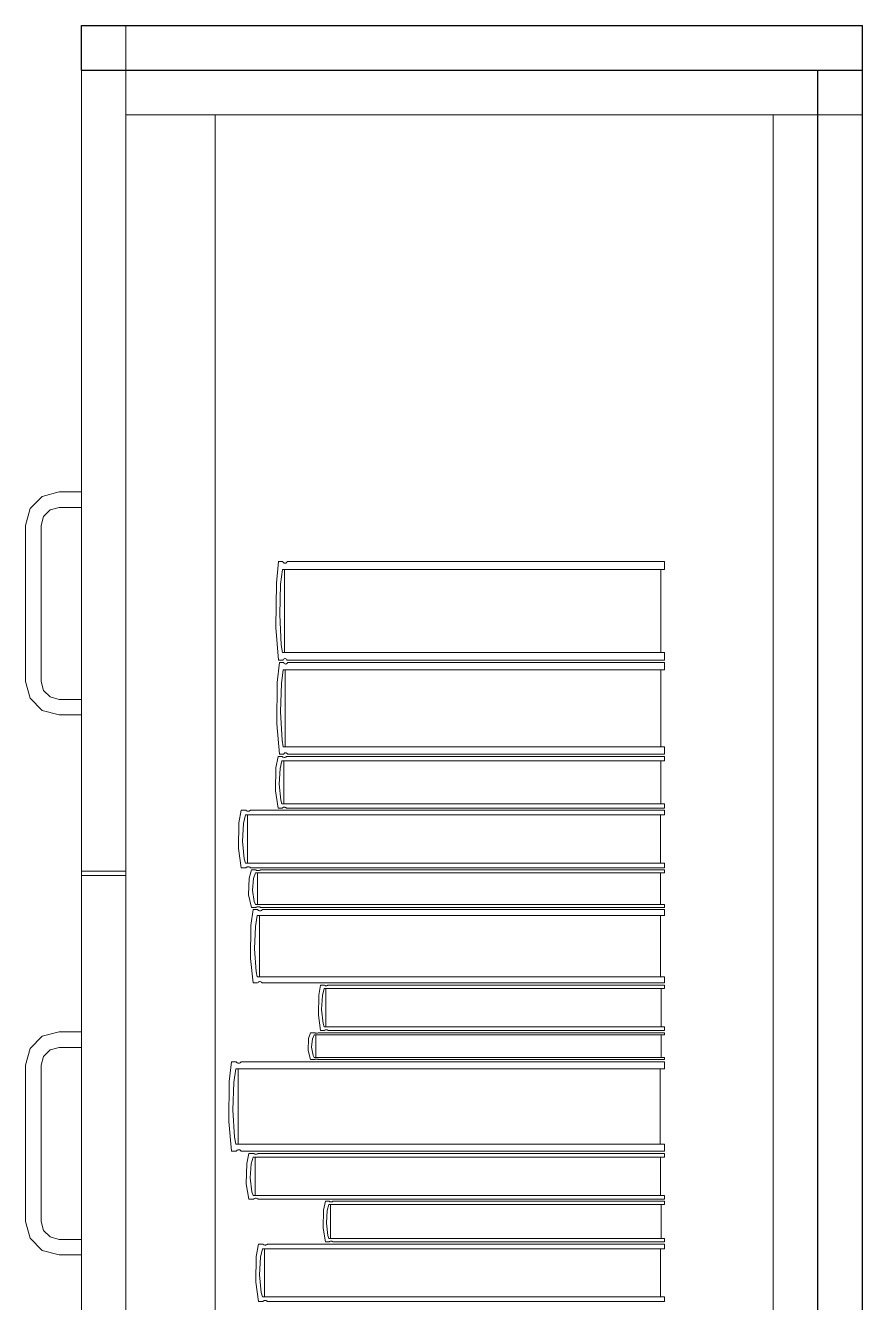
# Model space of a CAD drawing. Header units: inches. Extents: x -38 to 5698, y -33 to 92.
# Drawn here: x 228.258 to 228.633, y 6.216 to 6.788 of the extents above; entities that cross this region are included whole.
import ezdxf

# ---------------------------------------------------------------- set-up
doc = ezdxf.new("R2010")
doc.units = ezdxf.units.IN
doc.header["$MEASUREMENT"] = 0
doc.set_wipeout_variables(frame=1)
doc.linetypes.add('Wipeout_Contour', pattern=[1, 0, -1])
doc.layers.add('Interior - Mobiliario', color=7, linetype='Continuous')

msp = doc.modelspace()

# ---------------------------------------------------------------- linework, layer by layer
at = {"layer": 'Interior - Mobiliario', "color": 175, "linetype": 'Continuous', "lineweight": 13}
for p, q in [((228.6131, 6.76822), (228.3031, 6.76822)), ((228.3031, 6.76822), (228.3031, 5.30822)), ((228.6131, 5.30822), (228.6131, 6.76822)), ((228.3431, 6.74822), (228.3031, 6.74822)), ((228.3031, 6.74822), (228.3031, 5.32822)), ((228.5931, 6.74822), (228.3431, 6.74822)), ((228.3431, 5.32822), (228.3431, 6.74822)), ((228.5931, 6.74822), (228.5931, 5.32822)), ((228.26011, 6.57172), (228.2656, 6.57721)), ((228.2656, 6.57721), (228.2731, 6.57922)), ((228.2731, 6.57922), (228.2831, 6.57922)), ((228.2831, 6.57922), (228.2831, 6.57222)), ((228.2581, 6.56422), (228.26011, 6.57172)), ((228.2691, 6.57114), (228.26617, 6.56822)), ((228.2731, 6.57222), (228.2691, 6.57114)), ((228.2831, 6.57222), (228.2731, 6.57222)), ((228.2581, 6.49422), (228.2581, 6.56422)), ((228.26617, 6.56822), (228.2651, 6.56422)), ((228.2651, 6.56422), (228.2651, 6.49422)), ((228.37148, 6.54794), (228.37053, 6.53825)), ((228.37336, 6.54794), (228.37148, 6.54794)), ((228.37346, 6.54777), (228.37336, 6.54794)), ((228.37367, 6.5475), (228.37346, 6.54777)), ((228.37391, 6.54731), (228.37367, 6.5475)), ((228.37416, 6.54721), (228.37391, 6.54731)), ((228.37442, 6.5472), (228.37416, 6.54721)), ((228.37467, 6.54728), (228.37442, 6.5472)), ((228.37491, 6.54745), (228.37467, 6.54728)), ((228.37513, 6.54771), (228.37491, 6.54745)), ((228.37528, 6.54794), (228.37513, 6.54771)), ((228.54444, 6.54794), (228.37528, 6.54794)), ((228.54444, 6.54441), (228.54444, 6.54794)), ((228.37241, 6.53779), (228.37321, 6.54441)), ((228.37321, 6.54441), (228.54444, 6.54441)), ((228.37407, 6.54441), (228.37407, 6.50729)), ((228.54272, 6.50729), (228.54272, 6.54441)), ((228.37053, 6.53825), (228.37032, 6.51849)), ((228.37197, 6.52419), (228.37241, 6.53779)), ((228.3727, 6.51064), (228.37197, 6.52419)), ((228.37032, 6.51849), (228.37148, 6.50376)), ((228.37321, 6.50729), (228.3727, 6.51064)), ((228.54444, 6.50729), (228.37321, 6.50729)), ((228.54444, 6.50376), (228.54444, 6.50729)), ((228.37183, 6.50276), (228.37088, 6.49373)), ((228.37148, 6.50376), (228.37336, 6.50376)), ((228.3737, 6.50276), (228.37183, 6.50276)), ((228.37336, 6.50376), (228.3735, 6.50399)), ((228.3735, 6.50399), (228.37373, 6.50425)), ((228.3738, 6.5026), (228.3737, 6.50276)), ((228.37373, 6.50425), (228.37397, 6.50442)), ((228.37402, 6.50235), (228.3738, 6.5026)), ((228.37397, 6.50442), (228.37422, 6.5045)), ((228.37425, 6.50217), (228.37402, 6.50235)), ((228.37422, 6.5045), (228.37447, 6.50449)), ((228.3745, 6.50208), (228.37425, 6.50217)), ((228.37447, 6.50449), (228.37472, 6.50439)), ((228.37476, 6.50207), (228.3745, 6.50208)), ((228.37472, 6.50439), (228.37496, 6.5042)), ((228.37501, 6.50215), (228.37476, 6.50207)), ((228.37496, 6.5042), (228.37518, 6.50393)), ((228.37525, 6.5023), (228.37501, 6.50215)), ((228.37518, 6.50393), (228.37528, 6.50376)), ((228.37547, 6.50254), (228.37525, 6.5023)), ((228.37528, 6.50376), (228.54444, 6.50376)), ((228.37562, 6.50276), (228.37547, 6.50254)), ((228.54444, 6.50276), (228.37562, 6.50276)), ((228.54444, 6.49947), (228.54444, 6.50276)), ((228.37276, 6.4933), (228.37355, 6.49947)), ((228.37355, 6.49947), (228.54444, 6.49947)), ((228.37442, 6.49947), (228.37442, 6.46489)), ((228.54272, 6.46489), (228.54272, 6.49947)), ((228.26011, 6.48672), (228.2581, 6.49422)), ((228.2651, 6.49422), (228.26617, 6.49022)), ((228.26617, 6.49022), (228.2691, 6.48729)), ((228.37088, 6.49373), (228.37067, 6.47532)), ((228.37232, 6.48063), (228.37276, 6.4933)), ((228.2656, 6.48123), (228.26011, 6.48672)), ((228.2691, 6.48729), (228.2731, 6.48622)), ((228.2731, 6.48622), (228.2831, 6.48622)), ((228.2831, 6.48622), (228.2831, 6.47922)), ((228.2731, 6.47922), (228.2656, 6.48123)), ((228.2831, 6.47922), (228.2731, 6.47922)), ((228.37304, 6.46801), (228.37232, 6.48063)), ((228.37067, 6.47532), (228.37183, 6.4616)), ((228.37355, 6.46489), (228.37304, 6.46801)), ((228.37183, 6.4616), (228.3737, 6.4616)), ((228.54444, 6.46489), (228.37355, 6.46489)), ((228.3737, 6.4616), (228.37385, 6.46182)), ((228.37385, 6.46182), (228.37407, 6.46206)), ((228.37407, 6.46206), (228.37431, 6.46221)), ((228.37431, 6.46221), (228.37456, 6.46229)), ((228.37456, 6.46229), (228.37482, 6.46228)), ((228.37482, 6.46228), (228.37506, 6.46218)), ((228.37506, 6.46218), (228.3753, 6.46201)), ((228.3753, 6.46201), (228.37552, 6.46176)), ((228.37552, 6.46176), (228.37562, 6.4616)), ((228.37562, 6.4616), (228.54444, 6.4616)), ((228.54444, 6.4616), (228.54444, 6.46489)), ((228.37029, 6.45553), (228.37008, 6.44521)), ((228.37124, 6.4606), (228.37029, 6.45553)), ((228.37312, 6.4606), (228.37124, 6.4606)), ((228.37218, 6.45529), (228.37297, 6.45875)), ((228.37297, 6.45875), (228.54444, 6.45875)), ((228.37322, 6.46051), (228.37312, 6.4606)), ((228.37344, 6.46037), (228.37322, 6.46051)), ((228.37368, 6.46027), (228.37344, 6.46037)), ((228.37393, 6.46022), (228.37368, 6.46027)), ((228.37384, 6.45875), (228.37384, 6.43935)), ((228.37418, 6.46021), (228.37393, 6.46022)), ((228.37443, 6.46026), (228.37418, 6.46021)), ((228.37467, 6.46034), (228.37443, 6.46026)), ((228.3749, 6.46048), (228.37467, 6.46034)), ((228.37504, 6.4606), (228.3749, 6.46048)), ((228.54444, 6.4606), (228.37504, 6.4606)), ((228.54271, 6.43935), (228.54271, 6.45875)), ((228.54444, 6.45875), (228.54444, 6.4606)), ((228.37173, 6.44819), (228.37218, 6.45529)), ((228.37008, 6.44521), (228.37124, 6.43751)), ((228.37246, 6.44111), (228.37173, 6.44819)), ((228.37297, 6.43935), (228.37246, 6.44111)), ((228.54444, 6.43935), (228.37297, 6.43935)), ((228.54444, 6.43751), (228.54444, 6.43935)), ((228.35475, 6.43651), (228.35371, 6.43086)), ((228.35681, 6.43651), (228.35475, 6.43651)), ((228.35577, 6.43059), (228.35664, 6.43445)), ((228.35664, 6.43445), (228.54444, 6.43445)), ((228.35691, 6.43641), (228.35681, 6.43651)), ((228.35715, 6.43625), (228.35691, 6.43641)), ((228.35741, 6.43614), (228.35715, 6.43625)), ((228.35769, 6.43608), (228.35741, 6.43614)), ((228.35759, 6.43445), (228.35759, 6.41282)), ((228.35797, 6.43608), (228.35769, 6.43608)), ((228.35824, 6.43612), (228.35797, 6.43608)), ((228.35851, 6.43622), (228.35824, 6.43612)), ((228.35875, 6.43637), (228.35851, 6.43622)), ((228.35891, 6.43651), (228.35875, 6.43637)), ((228.54444, 6.43651), (228.35891, 6.43651)), ((228.37124, 6.43751), (228.37312, 6.43751)), ((228.37312, 6.43751), (228.37326, 6.43763)), ((228.37326, 6.43763), (228.37349, 6.43776)), ((228.37349, 6.43776), (228.37373, 6.43785)), ((228.37373, 6.43785), (228.37398, 6.43789)), ((228.37398, 6.43789), (228.37424, 6.43789)), ((228.37424, 6.43789), (228.37449, 6.43783)), ((228.37449, 6.43783), (228.37473, 6.43774)), ((228.37473, 6.43774), (228.37494, 6.4376)), ((228.37494, 6.4376), (228.37504, 6.43751)), ((228.37504, 6.43751), (228.54444, 6.43751)), ((228.54255, 6.41282), (228.54255, 6.43445)), ((228.54444, 6.43445), (228.54444, 6.43651)), ((228.35371, 6.43086), (228.35347, 6.41935)), ((228.35529, 6.42267), (228.35577, 6.43059)), ((228.35608, 6.41478), (228.35529, 6.42267)), ((228.35347, 6.41935), (228.35475, 6.41077)), ((228.35475, 6.41077), (228.35681, 6.41077)), ((228.35664, 6.41282), (228.35608, 6.41478)), ((228.54444, 6.41282), (228.35664, 6.41282)), ((228.35681, 6.41077), (228.35696, 6.4109)), ((228.35696, 6.4109), (228.35721, 6.41105)), ((228.35721, 6.41105), (228.35747, 6.41115)), ((228.35747, 6.41115), (228.35775, 6.4112)), ((228.35775, 6.4112), (228.35803, 6.41119)), ((228.35803, 6.41119), (228.3583, 6.41113)), ((228.35929, 6.40977), (228.35828, 6.40609)), ((228.3583, 6.41113), (228.35856, 6.41102)), ((228.35856, 6.41102), (228.3588, 6.41087)), ((228.3588, 6.41087), (228.35891, 6.41077)), ((228.35891, 6.41077), (228.54444, 6.41077)), ((228.3613, 6.40977), (228.35929, 6.40977)), ((228.3614, 6.4097), (228.3613, 6.40977)), ((228.36164, 6.4096), (228.3614, 6.4097)), ((228.36189, 6.40953), (228.36164, 6.4096)), ((228.36296, 6.40958), (228.3627, 6.40952)), ((228.3632, 6.40968), (228.36296, 6.40958)), ((228.36335, 6.40977), (228.3632, 6.40968)), ((228.54444, 6.40977), (228.36335, 6.40977)), ((228.54444, 6.41077), (228.54444, 6.41282)), ((228.54444, 6.40842), (228.54444, 6.40977)), ((228.2831, 6.40922), (228.3031, 6.40922)), ((228.2831, 6.04822), (228.2831, 6.40722)), ((228.2831, 6.40722), (228.3031, 6.40722)), ((228.3031, 6.04822), (228.3031, 6.40722)), ((228.35828, 6.40609), (228.35805, 6.39859)), ((228.35982, 6.40075), (228.36029, 6.40591)), ((228.36029, 6.40591), (228.36114, 6.40842)), ((228.36114, 6.40842), (228.54444, 6.40842)), ((228.36216, 6.40949), (228.36189, 6.40953)), ((228.36207, 6.40842), (228.36207, 6.39434)), ((228.36243, 6.40949), (228.36216, 6.40949)), ((228.3627, 6.40952), (228.36243, 6.40949)), ((228.54259, 6.39434), (228.54259, 6.40842)), ((228.35805, 6.39859), (228.35929, 6.393)), ((228.36059, 6.39561), (228.35982, 6.40075)), ((228.35929, 6.393), (228.3613, 6.393)), ((228.36114, 6.39434), (228.36059, 6.39561)), ((228.54444, 6.39434), (228.36114, 6.39434)), ((228.3613, 6.393), (228.36145, 6.39309)), ((228.36145, 6.39309), (228.36169, 6.39319)), ((228.36169, 6.39319), (228.36195, 6.39325)), ((228.36195, 6.39325), (228.36222, 6.39328)), ((228.36222, 6.39328), (228.36249, 6.39328)), ((228.36249, 6.39328), (228.36276, 6.39324)), ((228.36276, 6.39324), (228.36302, 6.39317)), ((228.36302, 6.39317), (228.36325, 6.39307)), ((228.36325, 6.39307), (228.36335, 6.393)), ((228.36335, 6.393), (228.54444, 6.393)), ((228.54444, 6.393), (228.54444, 6.39434)), ((228.3601, 6.392), (228.3591, 6.38481)), ((228.36211, 6.392), (228.3601, 6.392)), ((228.3611, 6.38446), (228.36195, 6.38938)), ((228.36195, 6.38938), (228.54444, 6.38938)), ((228.36221, 6.39187), (228.36211, 6.392)), ((228.36244, 6.39167), (228.36221, 6.39187)), ((228.3627, 6.39153), (228.36244, 6.39167)), ((228.36296, 6.39146), (228.3627, 6.39153)), ((228.36287, 6.38938), (228.36287, 6.36183)), ((228.36324, 6.39145), (228.36296, 6.39146)), ((228.3635, 6.39151), (228.36324, 6.39145)), ((228.36376, 6.39164), (228.3635, 6.39151)), ((228.364, 6.39182), (228.36376, 6.39164)), ((228.36415, 6.392), (228.364, 6.39182)), ((228.54444, 6.392), (228.36415, 6.392)), ((228.5426, 6.36183), (228.5426, 6.38938)), ((228.54444, 6.38938), (228.54444, 6.392)), ((228.3591, 6.38481), (228.35887, 6.37014)), ((228.36063, 6.37437), (228.3611, 6.38446)), ((228.35887, 6.37014), (228.3601, 6.3592)), ((228.3614, 6.36431), (228.36063, 6.37437)), ((228.36195, 6.36183), (228.3614, 6.36431)), ((228.3601, 6.3592), (228.36211, 6.3592)), ((228.54444, 6.36183), (228.36195, 6.36183)), ((228.36211, 6.3592), (228.36226, 6.35938)), ((228.36226, 6.35938), (228.3625, 6.35957)), ((228.3625, 6.35957), (228.36276, 6.35969)), ((228.36276, 6.35969), (228.36302, 6.35975)), ((228.36302, 6.35975), (228.3633, 6.35974)), ((228.3633, 6.35974), (228.36356, 6.35967)), ((228.36356, 6.35967), (228.36381, 6.35953)), ((228.36381, 6.35953), (228.36405, 6.35933)), ((228.36405, 6.35933), (228.36415, 6.3592)), ((228.36415, 6.3592), (228.54444, 6.3592)), ((228.39033, 6.3582), (228.38949, 6.35373)), ((228.39201, 6.3582), (228.39033, 6.3582)), ((228.39209, 6.35812), (228.39201, 6.3582)), ((228.39229, 6.358), (228.39209, 6.35812)), ((228.39359, 6.35809), (228.39339, 6.35798)), ((228.39371, 6.3582), (228.39359, 6.35809)), ((228.54444, 6.3582), (228.39371, 6.3582)), ((228.54444, 6.3592), (228.54444, 6.36183)), ((228.54444, 6.35657), (228.54444, 6.3582)), ((228.38949, 6.35373), (228.3893, 6.34462)), ((228.39077, 6.34725), (228.39116, 6.35352)), ((228.39116, 6.35352), (228.39187, 6.35657)), ((228.39187, 6.35657), (228.54444, 6.35657)), ((228.3925, 6.35791), (228.39229, 6.358)), ((228.39272, 6.35787), (228.3925, 6.35791)), ((228.39264, 6.35657), (228.39264, 6.33945)), ((228.39295, 6.35786), (228.39272, 6.35787)), ((228.39317, 6.3579), (228.39295, 6.35786)), ((228.39339, 6.35798), (228.39317, 6.3579)), ((228.5429, 6.33945), (228.5429, 6.35657)), ((228.39142, 6.341), (228.39077, 6.34725)), ((228.3893, 6.34462), (228.39033, 6.33782)), ((228.39187, 6.33945), (228.39142, 6.341)), ((228.2656, 6.33521), (228.26011, 6.32972)), ((228.2731, 6.33722), (228.2656, 6.33521)), ((228.2831, 6.33722), (228.2731, 6.33722)), ((228.2831, 6.33022), (228.2831, 6.33722)), ((228.38582, 6.33682), (228.38495, 6.33418)), ((228.38754, 6.33682), (228.38582, 6.33682)), ((228.38668, 6.33406), (228.38741, 6.33586)), ((228.38741, 6.33586), (228.54444, 6.33586)), ((228.38763, 6.33678), (228.38754, 6.33682)), ((228.38783, 6.3367), (228.38763, 6.33678)), ((228.38805, 6.33665), (228.38783, 6.3367)), ((228.38828, 6.33662), (228.38805, 6.33665)), ((228.3882, 6.33586), (228.3882, 6.32575)), ((228.38851, 6.33662), (228.38828, 6.33662)), ((228.38874, 6.33664), (228.38851, 6.33662)), ((228.38897, 6.33669), (228.38874, 6.33664)), ((228.38917, 6.33676), (228.38897, 6.33669)), ((228.3893, 6.33682), (228.38917, 6.33676)), ((228.54444, 6.33682), (228.3893, 6.33682)), ((228.39033, 6.33782), (228.39201, 6.33782)), ((228.54444, 6.33945), (228.39187, 6.33945)), ((228.39201, 6.33782), (228.39213, 6.33793)), ((228.39213, 6.33793), (228.39233, 6.33805)), ((228.39233, 6.33805), (228.39255, 6.33813)), ((228.39255, 6.33813), (228.39277, 6.33816)), ((228.39277, 6.33816), (228.393, 6.33816)), ((228.393, 6.33816), (228.39322, 6.33811)), ((228.39322, 6.33811), (228.39343, 6.33803)), ((228.39343, 6.33803), (228.39363, 6.3379)), ((228.39363, 6.3379), (228.39371, 6.33782)), ((228.39371, 6.33782), (228.54444, 6.33782)), ((228.54286, 6.32575), (228.54286, 6.33586)), ((228.54444, 6.33782), (228.54444, 6.33945)), ((228.54444, 6.33586), (228.54444, 6.33682)), ((228.26011, 6.32972), (228.2581, 6.32222)), ((228.2691, 6.32914), (228.2731, 6.33022)), ((228.2731, 6.33022), (228.2831, 6.33022)), ((228.38495, 6.33418), (228.38475, 6.3288)), ((228.38627, 6.33035), (228.38668, 6.33406)), ((228.38693, 6.32666), (228.38627, 6.33035)), ((228.2651, 6.32222), (228.26617, 6.32622)), ((228.26617, 6.32622), (228.2691, 6.32914)), ((228.35044, 6.32378), (228.34937, 6.315)), ((228.35254, 6.32378), (228.35044, 6.32378)), ((228.35265, 6.32363), (228.35254, 6.32378)), ((228.35469, 6.32378), (228.35453, 6.32357)), ((228.54444, 6.32378), (228.35469, 6.32378)), ((228.38475, 6.3288), (228.38582, 6.32478)), ((228.38582, 6.32478), (228.38754, 6.32478)), ((228.38741, 6.32575), (228.38693, 6.32666)), ((228.54444, 6.32575), (228.38741, 6.32575)), ((228.38754, 6.32478), (228.38767, 6.32485)), ((228.38767, 6.32485), (228.38788, 6.32492)), ((228.38788, 6.32492), (228.3881, 6.32496)), ((228.3881, 6.32496), (228.38833, 6.32499)), ((228.38833, 6.32499), (228.38856, 6.32498)), ((228.38856, 6.32498), (228.38879, 6.32496)), ((228.38879, 6.32496), (228.38901, 6.3249)), ((228.38901, 6.3249), (228.38921, 6.32483)), ((228.38921, 6.32483), (228.3893, 6.32478)), ((228.3893, 6.32478), (228.54444, 6.32478)), ((228.54444, 6.32478), (228.54444, 6.32575)), ((228.54444, 6.32058), (228.54444, 6.32378)), ((228.2581, 6.32222), (228.2581, 6.25222)), ((228.2651, 6.25222), (228.2651, 6.32222)), ((228.35148, 6.31458), (228.35238, 6.32058)), ((228.35238, 6.32058), (228.54444, 6.32058)), ((228.3529, 6.32339), (228.35265, 6.32363)), ((228.35316, 6.32322), (228.3529, 6.32339)), ((228.35344, 6.32312), (228.35316, 6.32322)), ((228.35335, 6.32058), (228.35335, 6.28694)), ((228.35373, 6.32311), (228.35344, 6.32312)), ((228.35401, 6.32319), (228.35373, 6.32311)), ((228.35428, 6.32334), (228.35401, 6.32319)), ((228.35453, 6.32357), (228.35428, 6.32334)), ((228.5425, 6.28694), (228.5425, 6.32058)), ((228.34937, 6.315), (228.34913, 6.29709)), ((228.35099, 6.30225), (228.35148, 6.31458)), ((228.3518, 6.28997), (228.35099, 6.30225)), ((228.34913, 6.29709), (228.35044, 6.28373)), ((228.35238, 6.28694), (228.3518, 6.28997)), ((228.35044, 6.28373), (228.35254, 6.28373)), ((228.54444, 6.28694), (228.35238, 6.28694)), ((228.35254, 6.28373), (228.3527, 6.28395)), ((228.3527, 6.28395), (228.35295, 6.28417)), ((228.35295, 6.28417), (228.35323, 6.28433)), ((228.35323, 6.28433), (228.35351, 6.2844)), ((228.35351, 6.2844), (228.35379, 6.28439)), ((228.35379, 6.28439), (228.35407, 6.2843)), ((228.35407, 6.2843), (228.35434, 6.28413)), ((228.35434, 6.28413), (228.35459, 6.28389)), ((228.35459, 6.28389), (228.35469, 6.28373)), ((228.35469, 6.28373), (228.54444, 6.28373)), ((228.54444, 6.28373), (228.54444, 6.28694)), ((228.35719, 6.27825), (228.35695, 6.2691)), ((228.3582, 6.28273), (228.35719, 6.27825)), ((228.36023, 6.28273), (228.3582, 6.28273)), ((228.35874, 6.27174), (228.35921, 6.27803)), ((228.35921, 6.27803), (228.36007, 6.28109)), ((228.36007, 6.28109), (228.54444, 6.28109)), ((228.36033, 6.28265), (228.36023, 6.28273)), ((228.36057, 6.28253), (228.36033, 6.28265)), ((228.36082, 6.28244), (228.36057, 6.28253)), ((228.36109, 6.28239), (228.36082, 6.28244)), ((228.361, 6.28109), (228.361, 6.26392)), ((228.36137, 6.28239), (228.36109, 6.28239)), ((228.36164, 6.28243), (228.36137, 6.28239)), ((228.3619, 6.2825), (228.36164, 6.28243)), ((228.36214, 6.28262), (228.3619, 6.2825)), ((228.36229, 6.28273), (228.36214, 6.28262)), ((228.54444, 6.28273), (228.36229, 6.28273)), ((228.54258, 6.26392), (228.54258, 6.28109)), ((228.54444, 6.28109), (228.54444, 6.28273)), ((228.35695, 6.2691), (228.3582, 6.26228)), ((228.35952, 6.26547), (228.35874, 6.27174)), ((228.3582, 6.26228), (228.36023, 6.26228)), ((228.36007, 6.26392), (228.35952, 6.26547)), ((228.54444, 6.26392), (228.36007, 6.26392)), ((228.36023, 6.26228), (228.36038, 6.26239)), ((228.36038, 6.26239), (228.36062, 6.26251)), ((228.36062, 6.26251), (228.36088, 6.26259)), ((228.36088, 6.26259), (228.36115, 6.26262)), ((228.36115, 6.26262), (228.36143, 6.26262)), ((228.36143, 6.26262), (228.3617, 6.26257)), ((228.3617, 6.26257), (228.36195, 6.26249)), ((228.36195, 6.26249), (228.36219, 6.26236)), ((228.36219, 6.26236), (228.36229, 6.26228)), ((228.36229, 6.26228), (228.54444, 6.26228)), ((228.39249, 6.26128), (228.39166, 6.25729)), ((228.39414, 6.26128), (228.39249, 6.26128)), ((228.39423, 6.26121), (228.39414, 6.26128)), ((228.39442, 6.2611), (228.39423, 6.26121)), ((228.39463, 6.26102), (228.39442, 6.2611)), ((228.39485, 6.26098), (228.39463, 6.26102)), ((228.39507, 6.26098), (228.39485, 6.26098)), ((228.39529, 6.26101), (228.39507, 6.26098)), ((228.39551, 6.26108), (228.39529, 6.26101)), ((228.3957, 6.26118), (228.39551, 6.26108)), ((228.39583, 6.26128), (228.3957, 6.26118)), ((228.54444, 6.26128), (228.39583, 6.26128)), ((228.54444, 6.26228), (228.54444, 6.26392)), ((228.54444, 6.25983), (228.54444, 6.26128)), ((228.39166, 6.25729), (228.39147, 6.24916)), ((228.39293, 6.2515), (228.39331, 6.2571)), ((228.39331, 6.2571), (228.39401, 6.25983)), ((228.39401, 6.25983), (228.54444, 6.25983)), ((228.39477, 6.25983), (228.39477, 6.24454)), ((228.54293, 6.24454), (228.54293, 6.25983)), ((228.2581, 6.25222), (228.26011, 6.24472)), ((228.26617, 6.24822), (228.2651, 6.25222)), ((228.39356, 6.24592), (228.39293, 6.2515)), ((228.26011, 6.24472), (228.2656, 6.23923)), ((228.2691, 6.24529), (228.26617, 6.24822)), ((228.2731, 6.24422), (228.2691, 6.24529)), ((228.2831, 6.24422), (228.2731, 6.24422)), ((228.2831, 6.23722), (228.2831, 6.24422)), ((228.39147, 6.24916), (228.39249, 6.24309)), ((228.39401, 6.24454), (228.39356, 6.24592)), ((228.54444, 6.24454), (228.39401, 6.24454)), ((228.54444, 6.24309), (228.54444, 6.24454)), ((228.2656, 6.23923), (228.2731, 6.23722)), ((228.36246, 6.24209), (228.36146, 6.23646)), ((228.36444, 6.24209), (228.36246, 6.24209)), ((228.36344, 6.23619), (228.36428, 6.24004)), ((228.36428, 6.24004), (228.54444, 6.24004)), ((228.36454, 6.24199), (228.36444, 6.24209)), ((228.36477, 6.24183), (228.36454, 6.24199)), ((228.36502, 6.24172), (228.36477, 6.24183)), ((228.36528, 6.24167), (228.36502, 6.24172)), ((228.36519, 6.24004), (228.36519, 6.21849)), ((228.36555, 6.24166), (228.36528, 6.24167)), ((228.36581, 6.24171), (228.36555, 6.24166)), ((228.36607, 6.2418), (228.36581, 6.24171)), ((228.3663, 6.24195), (228.36607, 6.2418)), ((228.36645, 6.24209), (228.3663, 6.24195)), ((228.54444, 6.24209), (228.36645, 6.24209)), ((228.39249, 6.24309), (228.39414, 6.24309)), ((228.39414, 6.24309), (228.39427, 6.24319)), ((228.39427, 6.24319), (228.39447, 6.24329)), ((228.39447, 6.24329), (228.39468, 6.24336)), ((228.39468, 6.24336), (228.3949, 6.24339)), ((228.3949, 6.24339), (228.39512, 6.24339)), ((228.39512, 6.24339), (228.39534, 6.24335)), ((228.39534, 6.24335), (228.39555, 6.24327)), ((228.39555, 6.24327), (228.39574, 6.24316)), ((228.39574, 6.24316), (228.39583, 6.24309)), ((228.39583, 6.24309), (228.54444, 6.24309)), ((228.54262, 6.21849), (228.54262, 6.24004)), ((228.54444, 6.24004), (228.54444, 6.24209)), ((228.2731, 6.23722), (228.2831, 6.23722)), ((228.36146, 6.23646), (228.36124, 6.22499)), ((228.36298, 6.2283), (228.36344, 6.23619)), ((228.36374, 6.22043), (228.36298, 6.2283)), ((228.36124, 6.22499), (228.36246, 6.21643)), ((228.36246, 6.21643), (228.36444, 6.21643)), ((228.36428, 6.21849), (228.36374, 6.22043)), ((228.54444, 6.21849), (228.36428, 6.21849)), ((228.36444, 6.21643), (228.36459, 6.21657)), ((228.36459, 6.21657), (228.36482, 6.21672)), ((228.36482, 6.21672), (228.36508, 6.21682)), ((228.36508, 6.21682), (228.36534, 6.21686)), ((228.36534, 6.21686), (228.36561, 6.21686)), ((228.36561, 6.21686), (228.36587, 6.2168)), ((228.36587, 6.2168), (228.36612, 6.21669)), ((228.36612, 6.21669), (228.36635, 6.21653)), ((228.36635, 6.21653), (228.36645, 6.21643)), ((228.36645, 6.21643), (228.54444, 6.21643)), ((228.54444, 6.21643), (228.54444, 6.21849))]:
    msp.add_line(p, q, dxfattribs=at)

# ---------------------------------------------------------------- next in the draw order: wipeouts: each hides what was drawn before it
at = {"color": 254, "linetype": 'Wipeout_Contour', "lineweight": 0, "ltscale": 6607.0096}
msp.add_wipeout([(228.6131, 6.76822), (228.6131, 5.30822), (228.6331, 5.30822), (228.6331, 6.76822)], dxfattribs=at).dxf.layer = 'Interior - Mobiliario'

# ---------------------------------------------------------------- next in the draw order: linework, layer by layer
at = {"layer": 'Interior - Mobiliario', "color": 175, "linetype": 'Continuous', "lineweight": 30}
for p, q in [((228.6131, 6.76822), (228.6331, 6.76822)), ((228.6131, 5.30822), (228.6131, 6.76822)), ((228.6331, 5.30822), (228.6331, 6.76822))]:
    msp.add_line(p, q, dxfattribs=at)
at = {"layer": 'Interior - Mobiliario', "color": 175, "linetype": 'Continuous', "lineweight": 13}
for p, q in [((228.6331, 6.76822), (228.6131, 6.76822)), ((228.6131, 6.76822), (228.6131, 5.30822)), ((228.6331, 5.30822), (228.6331, 6.76822)), ((228.6331, 6.74822), (228.5931, 6.74822)), ((228.6331, 5.32822), (228.6331, 6.74822))]:
    msp.add_line(p, q, dxfattribs=at)

# ---------------------------------------------------------------- next in the draw order: wipeouts: each hides what was drawn before it
at = {"color": 254, "linetype": 'Wipeout_Contour', "lineweight": 0, "ltscale": 6606.360447}
msp.add_wipeout([(228.2831, 6.78822), (228.2831, 6.76822), (228.6331, 6.76822), (228.6331, 6.78822)], dxfattribs=at).dxf.layer = 'Interior - Mobiliario'

# ---------------------------------------------------------------- next in the draw order: linework, layer by layer
at = {"layer": 'Interior - Mobiliario', "color": 175, "linetype": 'Continuous', "lineweight": 30}
for p, q in [((228.2831, 6.78822), (228.6331, 6.78822)), ((228.2831, 6.76822), (228.2831, 6.78822)), ((228.6331, 6.76822), (228.6331, 6.78822)), ((228.2831, 6.76822), (228.6331, 6.76822))]:
    msp.add_line(p, q, dxfattribs=at)
at = {"layer": 'Interior - Mobiliario', "color": 175, "linetype": 'Continuous', "lineweight": 13}
for p, q in [((228.6331, 6.78822), (228.2831, 6.78822)), ((228.2831, 6.78822), (228.2831, 6.76822)), ((228.2831, 6.78822), (228.6331, 6.78822)), ((228.2831, 5.28822), (228.2831, 6.78822)), ((228.6331, 6.78822), (228.3031, 6.78822)), ((228.3031, 6.78822), (228.3031, 6.74822)), ((228.6331, 6.76822), (228.6331, 6.78822)), ((228.6331, 6.74822), (228.6331, 6.78822)), ((228.6331, 6.78822), (228.6331, 5.28822)), ((228.2831, 6.76822), (228.6331, 6.76822)), ((228.6331, 6.76822), (228.2831, 6.76822)), ((228.2831, 6.76822), (228.2831, 5.30822)), ((228.6131, 6.76822), (228.2831, 6.76822)), ((228.2831, 6.76822), (228.2831, 5.30822)), ((228.2831, 6.76822), (228.2831, 6.40922)), ((228.2831, 6.76822), (228.3031, 6.76822)), ((228.6131, 6.76822), (228.3031, 6.76822)), ((228.3031, 6.76822), (228.3031, 5.30822)), ((228.6131, 6.76822), (228.3031, 6.76822)), ((228.3031, 6.76822), (228.3031, 5.30822)), ((228.3031, 6.76822), (228.3031, 6.40922)), ((228.6131, 5.30822), (228.6131, 6.76822)), ((228.6131, 5.30822), (228.6131, 6.76822)), ((228.6131, 5.30822), (228.6131, 6.76822)), ((228.6331, 5.30822), (228.6331, 6.76822))]:
    msp.add_line(p, q, dxfattribs=at)

doc.saveas('drawing.dxf')
